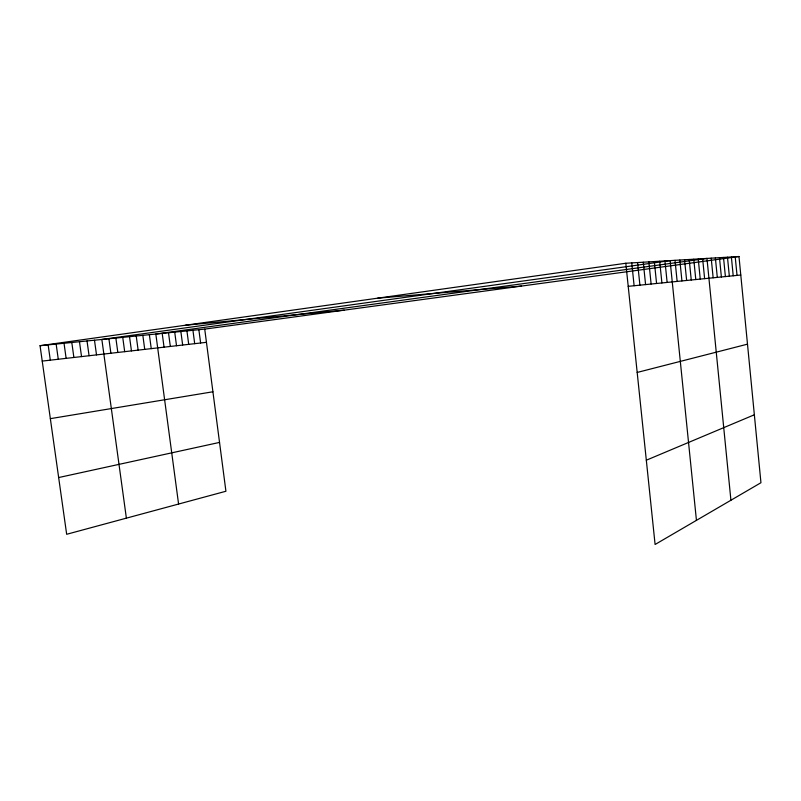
<?xml version="1.0" encoding="UTF-8"?>
<svg xmlns="http://www.w3.org/2000/svg" width="801" height="801" viewBox="0 0 801 801"><rect width="100%" height="100%" fill="white"/><g stroke="black" fill="none" stroke-linecap="round" stroke-linejoin="round"><path stroke-width="1.2" d="M646.327 460.205L754.352 414.778M637.185 372.445L747.493 344.16M58.653 477.546L219.534 442.412M50.343 418.653L212.916 391.779M40.05 345.692L204.726 329.111L225.922 491.253L66.663 534.287L40.05 345.692L625.811 263.249L738.983 256.52L760.95 482.723L655.098 544.48L625.811 263.249M204.726 329.111L738.983 256.52M42.223 361.091L206.448 342.327M628.214 286.337L740.785 275.023M185.421 325.236L344.18 310.157M377.671 298.172L521.461 286.077M64.03 343.279L66.133 358.357M56.15 344.07L58.273 359.259M48.15 344.871L50.303 360.16M87.029 340.966L89.071 355.734M79.469 341.727L81.532 356.595M71.8 342.498L73.882 357.466M115.865 338.062L117.827 352.45M108.906 338.763L110.888 353.241M126.378 518.147L101.857 339.464L670.097 260.615L696.439 520.36M94.488 340.215L96.51 354.883M142.838 335.339L144.731 349.376M136.22 336.009L138.132 350.127M129.522 336.68L131.454 350.898M122.743 337.361L124.686 351.669M174.718 332.135L176.52 345.742M168.5 332.755L170.323 346.453M162.202 333.396L164.045 347.173M178.583 504.049L155.825 334.037L706.963 258.423L730.923 500.245M149.376 334.688L151.249 348.635M198.868 329.702L200.61 342.998M192.941 330.302L194.693 343.669M186.933 330.903L188.706 344.35M180.866 331.514L182.658 345.041M654.327 261.557L656.57 283.484M648.85 261.877L651.123 284.035M643.273 262.217L645.576 284.585M637.566 262.558L639.909 285.156M631.749 262.898L634.122 285.737M679.829 260.035L681.931 280.941M675.013 260.325L677.145 281.421M664.94 260.926L667.133 282.423M659.684 261.236L661.906 282.953M702.637 258.683L704.62 278.658M698.242 258.943L700.244 279.098M693.756 259.214L695.789 279.549M689.2 259.484L691.253 280M684.555 259.754L686.637 280.46M735.208 256.741L737.03 275.404M731.383 256.971L733.215 275.784M727.478 257.201L729.341 276.175M723.513 257.441L725.396 276.575M719.478 257.682L721.381 276.976M715.383 257.922L717.295 277.386M711.208 258.172L713.15 277.797"/></g></svg>
